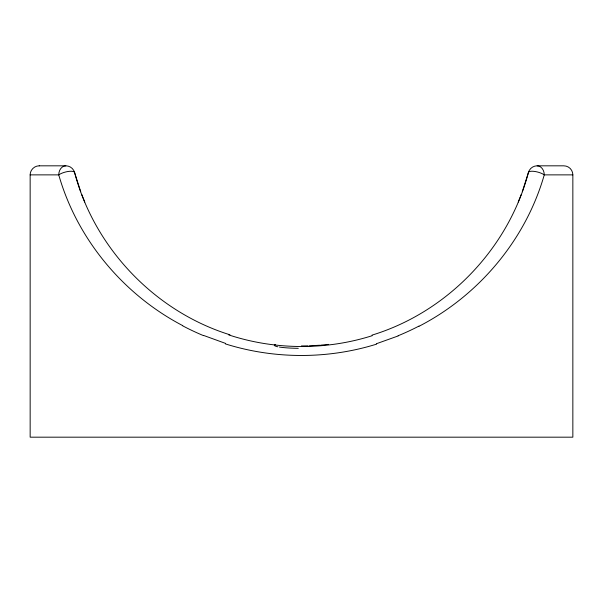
<?xml version="1.0" encoding="UTF-8"?>
<svg xmlns="http://www.w3.org/2000/svg" width="603" height="603" viewBox="0 0 603 603"><rect width="100%" height="100%" fill="white"/><g stroke="black" fill="none" stroke-linecap="round" stroke-linejoin="round"><path stroke-width="0.9" d="M371.998 335.132C447.313 312.128 508.352 248.624 528.424 172.496A9.045 9.045 0 0 1 537.152 165.825L563.79 165.825A9.045 9.045 0 0 1 572.85 174.87L572.85 437.175L30.158 437.175L30.15 174.87C30.075 170.016 34.401 165.719 39.255 165.825M522.288 191.762L528.424 172.496A9.045 2.857 15.2 0 1 534.823 171.456A9.045 2.857 15.2 0 1 544.26 174.87L572.835 174.87M521.316 194.354L518.241 202.035M419.085 326.246C478.903 295.395 525.726 239.73 544.26 174.87A9.045 7.1 90 0 0 537.152 165.825M398.214 335.931L376.325 343.763M328.605 344.381L320.69 345.165M319.726 345.24L309.384 345.813M308.095 345.851L301.402 345.949M39.195 165.825L65.848 165.825A9.045 9.045 0 0 1 74.576 172.496C94.565 248.27 155.122 311.555 229.969 334.801M30.15 174.87L58.747 174.87A9.045 2.857 -15.2 0 1 68.184 171.463A9.045 2.857 -15.2 0 1 74.576 172.496L80.719 191.762M225.582 343.416L203.641 335.449M182.732 325.628C123.472 294.671 77.169 239.285 58.747 174.87A9.045 7.1 -90 0 1 65.848 165.825M84.767 202.035L81.684 194.354M203.528 335.645A242.014 210.259 -0.8 0 1 182.611 325.793M376.498 344.162A221.738 191.219 -0.1 0 1 225.379 343.891M418.972 326.08A241.524 209.362 0.6 0 1 398.116 335.75M372.239 335.683A203.957 175.285 0.2 0 1 228.71 334.891M298.281 348.33A27.097 3.113 0 0 1 279.438 347.057M277.893 346.778A27.097 3.113 0 0 1 275.337 344.403"/></g></svg>
